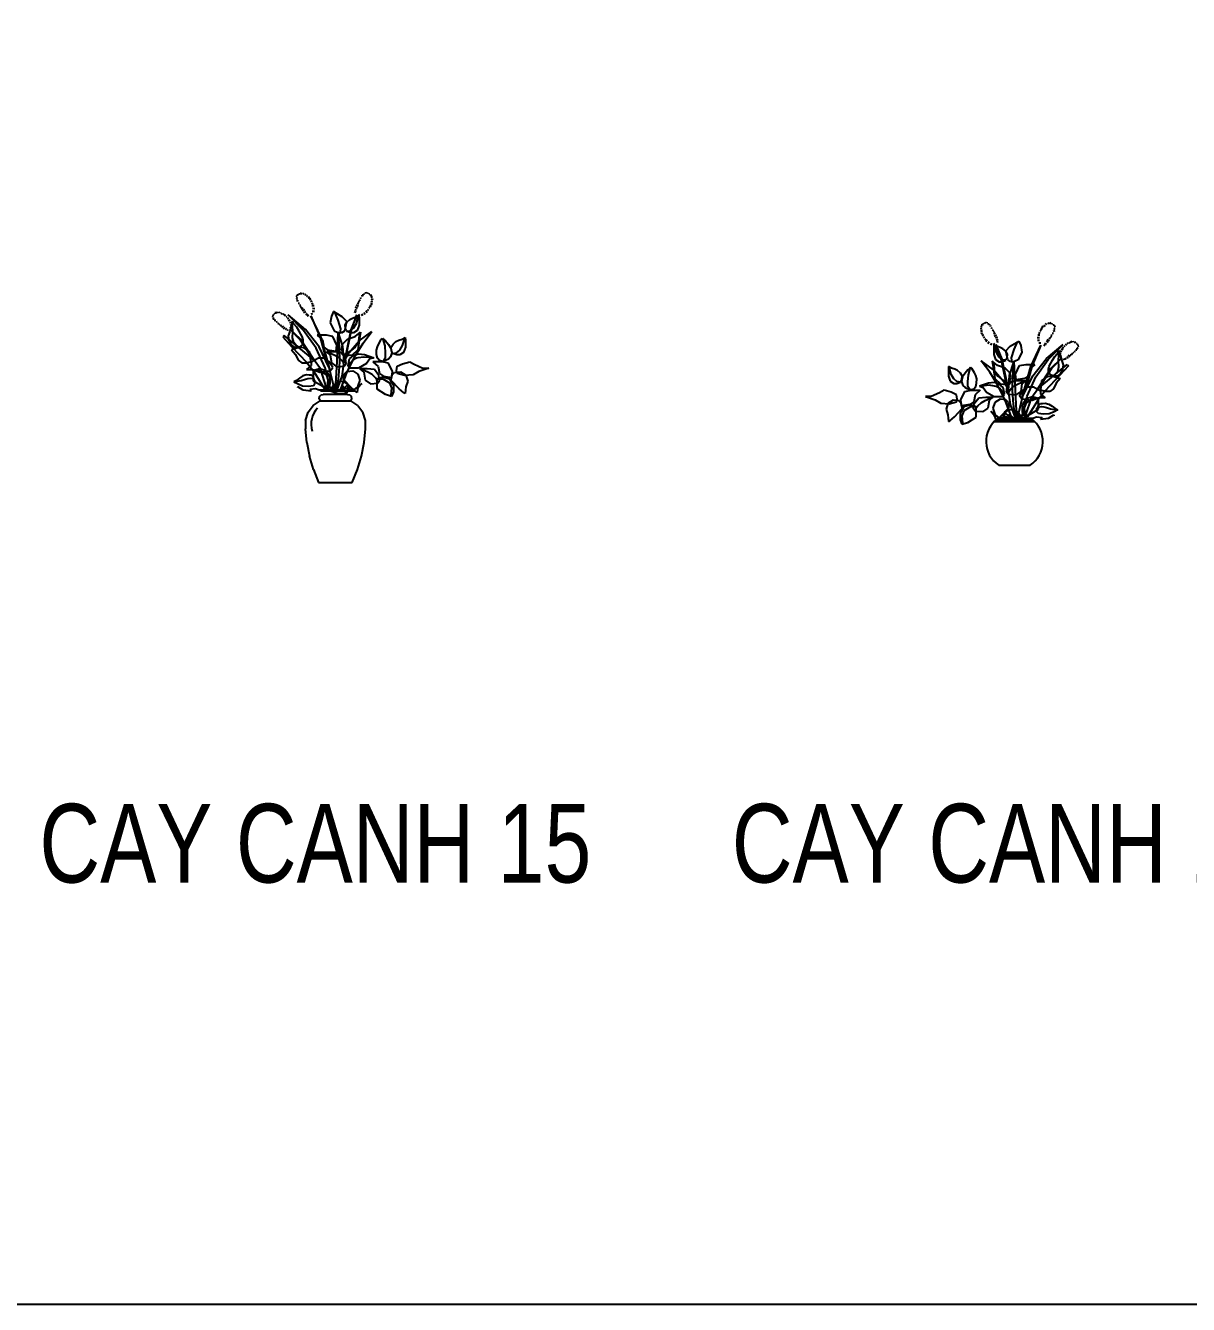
# Model space of a CAD drawing. Header units: millimetres. Extents: x 21129 to 2803301, y -510327 to 166837.
# Drawn here: x 274128 to 280040, y -160163 to -153663 of the extents above; entities that cross this region are included whole.
import ezdxf
from ezdxf.enums import TextEntityAlignment as Align

# ---------------------------------------------------------------- set-up
doc = ezdxf.new("R2010")
doc.units = ezdxf.units.MM
doc.layers.add('....01_TNT_A_DRAWING', color=7, linetype='Continuous')
doc.layers.add('....20_TNT_N_TEXT', color=9, linetype='Continuous')
doc.layers.add('....13_TNT_F_TREE', color=76, linetype='Continuous', transparency=0.5)
doc.styles.add('.TNT_A_TXT_3_NOTE', font='uromans.shx', dxfattribs={"width": 0.8})

# ---------------------------------------------------------------- blocks, each defined once
blk = doc.blocks.new('.TNT_KHUNG LAYOUT_2')
at = {"color": 14}
blk.add_lwpolyline([(15, 312), (435, 312), (435, 15), (15, 15)], close=True, dxfattribs=at)
blk = doc.blocks.new('caycanh16')
for p, q in [((-65.9, 359.4), (-70.3, 358.1)), ((-64.9, 364.6), (-69.3, 364.6)), ((-62.2, 368.5), (-67.2, 369.6)), ((-60.6, 370.6), (-63, 372.4)), ((-58.1, 372), (-59.6, 374.6)), ((-55.3, 372.8), (-56.6, 376.7)), ((-52.3, 373.3), (-52.5, 376.6)), ((-48.6, 370.6), (-48.8, 374)), ((-46.1, 368.5), (-45.7, 371.8)), ((-44.3, 364.8), (-42.9, 368.7)), ((-41.1, 359.6), (-39.4, 362.9)), ((88, 357.8), (84, 360.4)), ((91.1, 362.3), (86.9, 365.1)), ((95.7, 365.6), (91.7, 368.2)), ((99.4, 369.3), (96, 372.5)), ((104.3, 371.3), (102, 374.9)), ((109.1, 370.9), (107.4, 375.8)), ((111.7, 370.7), (112, 373.6)), ((114.2, 369.2), (115.7, 371.9)), ((116.3, 367.2), (119, 370.5)), ((117.5, 357.2), (120.5, 358.6)), ((118, 360.4), (120.7, 362.4)), ((118.3, 364.9), (121.1, 366.9)), ((-64.6, 354.3), (-69, 352.2)), ((-64.2, 348.6), (-68.8, 346.5)), ((-62, 343.6), (-66.3, 341.6)), ((-59.3, 338.9), (-62.7, 336.6)), ((-56.1, 333.6), (-59.5, 330.9)), ((-52.7, 330.9), (-55.7, 326)), ((-47.5, 325.9), (-50.3, 321.2)), ((-38.5, 354.4), (-36.2, 357.2)), ((-36.5, 350.8), (-33.7, 353.2)), ((-35.2, 346.1), (-31.3, 349)), ((-34.2, 340.4), (-28.7, 344.2)), ((-31.5, 336), (-26.1, 339)), ((-29.5, 330.5), (-24.7, 332.7)), ((-28, 325.9), (-23.3, 327.3)), ((6.5, 314.9), (27.9, 328)), ((16.4, 306.7), (24.6, 326.4)), ((27.9, 328), (32.8, 316.5)), ((80.4, 336.2), (74.9, 336.2)), ((80.9, 329.3), (75.4, 329.2)), ((81.9, 343.2), (76.2, 343.3)), ((82.5, 347.6), (78.4, 349.1)), ((85.3, 353), (81.6, 354.7)), ((97.3, 327.8), (102.7, 324.8)), ((99.7, 332.4), (105.8, 329.7)), ((104, 336.2), (108.5, 334.4)), ((107.4, 339.8), (110.8, 338.6)), ((109.4, 343.3), (113, 342.9)), ((112.5, 348.3), (116.2, 348.5)), ((115.3, 353.7), (119.3, 354.6)), ((158.5, 321.7), (155.8, 325)), ((162.8, 323.9), (160.7, 327.5)), ((167.5, 324.2), (166.5, 327.9)), ((171.5, 322.6), (171.4, 327.2)), ((-41.3, 322.7), (-44.1, 318)), ((-33.9, 321.8), (-36.9, 318.2)), ((-35.3, 318.7), (-35.8, 310.9)), ((-35.8, 310.9), (-35.8, 294.3)), ((-35.8, 294.3), (-30.9, 281.1)), ((-27.9, 314.8), (-35.3, 318.7)), ((-32.3, 310.9), (-34.3, 318.2)), ((-28.9, 298.7), (-32.3, 310.9)), ((-30.2, 319.7), (-15.3, 282.4)), ((-16.7, 282.4), (-30.2, 319.7)), ((-22.1, 287), (-28.9, 298.7)), ((-19.6, 311.9), (-27.9, 314.8)), ((-12.3, 308.5), (-19.6, 311.9)), ((-5, 302.1), (-12.3, 308.5)), ((-0.6, 294.8), (-5, 302.1)), ((-4.9, 303.4), (6.5, 314.9)), ((0, 280.5), (-4.9, 303.4)), ((-1.6, 285.5), (-0.6, 294.8)), ((9.8, 285.4), (16.4, 306.7)), ((36.1, 300.1), (26.2, 280.5)), ((32.8, 316.5), (36.1, 300.1)), ((58.8, 263.2), (84.3, 317.7)), ((84.3, 317.7), (61, 263.2)), ((83.9, 322.5), (79.3, 323.1)), ((90.5, 319.5), (94.1, 316.3)), ((93.7, 323.2), (98.1, 320.3)), ((98.1, 283.8), (140.8, 319.7)), ((102.5, 281.4), (140.8, 319.7)), ((119.6, 288.9), (127.9, 298.7)), ((127.9, 298.7), (129.8, 304.6)), ((129.8, 292.4), (129.8, 304.6)), ((129.8, 304.6), (133.2, 292.4)), ((135.9, 294.6), (131.2, 296)), ((137.4, 300.6), (132.7, 302.1)), ((140.6, 306.2), (135.7, 307.9)), ((142.3, 309.8), (139.2, 312.3)), ((146.2, 313.7), (143.5, 316.2)), ((149.8, 317.1), (147.1, 320.4)), ((153.7, 320.1), (150.8, 323.6)), ((157.6, 294.2), (161, 291.4)), ((161.5, 296.3), (164.2, 294.4)), ((164.2, 298.8), (167.2, 297.4)), ((168.2, 302.2), (171.4, 301.4)), ((172.1, 306.1), (175.8, 305.7)), ((173.6, 321.6), (174.7, 324.1)), ((175, 308.5), (177.9, 308.9)), ((175.4, 319.7), (177.4, 321.6)), ((176.2, 311.1), (179.1, 312.1)), ((176.7, 317.4), (179.8, 319.5)), ((177.8, 314.9), (180.7, 315.8)), ((-150.6, 263.6), (-151, 255.7)), ((-143.2, 259.6), (-150.6, 263.6)), ((-147.6, 255.7), (-149.6, 263.1)), ((-93.9, 261.1), (-101.2, 255.3)), ((-100.2, 242.6), (-94.9, 261.6)), ((-91, 258.7), (-93.9, 261.1)), ((-36.3, 255.3), (-67.6, 278.3)), ((-45.8, 249.4), (-67.6, 278.3)), ((-39.4, 277.2), (-36.1, 255.9)), ((-26.2, 265.7), (-39.4, 277.2)), ((-39.4, 277.2), (-35.8, 267.9)), ((-35.8, 267.9), (-33.3, 249.4)), ((-30.9, 281.1), (-21.6, 275.3)), ((-6.6, 259.2), (-26.2, 265.7)), ((-13.8, 280.2), (-22.1, 287)), ((-21.6, 275.3), (-14.3, 275.3)), ((-1.9, 210.7), (-16.7, 282.4)), ((-15.3, 282.4), (0.9, 205.7)), ((-14.3, 275.3), (-4.5, 279.2)), ((-4.5, 279.2), (-13.8, 280.2)), ((-4, 280.6), (-1.6, 285.5)), ((8.2, 275.6), (0, 280.5)), ((4.8, 240.8), (16.5, 277.3)), ((11.5, 273.9), (9.8, 285.4)), ((26.2, 280.5), (11.5, 273.9)), ((12.8, 240.1), (16.5, 277.3)), ((19.3, 203.6), (16.5, 277.3)), ((19.7, 244.4), (29.5, 265.7)), ((29.5, 265.7), (45.9, 269)), ((36.9, 184.5), (58.8, 263.2)), ((61, 263.2), (45.4, 204.6)), ((45.9, 269), (68.9, 269)), ((68.9, 269), (55.7, 257.5)), ((63.8, 240), (98.1, 283.8)), ((71.6, 236.9), (102.5, 281.4)), ((76.5, 206.7), (151.2, 268.3)), ((103.5, 256.7), (104.9, 264)), ((104.9, 264), (113.7, 279.2)), ((110.4, 259.1), (136.5, 284.4)), ((136.5, 284.4), (111.1, 258.1)), ((113.7, 279.2), (119.6, 288.9)), ((126.9, 250.9), (129.8, 262.6)), ((129.3, 277.7), (129.8, 292.4)), ((129.8, 262.6), (129.3, 277.7)), ((154.2, 265.2), (132.4, 241.1)), ((136.7, 287.9), (132.9, 289.7)), ((133.2, 292.4), (137.2, 278.2)), ((137.2, 278.2), (140.6, 267.5)), ((140.6, 267.5), (139.1, 255.7)), ((141.5, 283.6), (143.7, 279.8)), ((145.2, 285.9), (148.2, 282.2)), ((149.6, 288.8), (153.4, 284.7)), ((151.2, 268.3), (154.2, 265.2)), ((152.9, 292.1), (157.4, 288.1)), ((-151, 255.7), (-151, 239.1)), ((-151, 239.1), (-146.2, 226)), ((-144.2, 243.5), (-147.6, 255.7)), ((-137.4, 231.8), (-144.2, 243.5)), ((-134.9, 256.7), (-143.2, 259.6)), ((-129.1, 225), (-137.4, 231.8)), ((-127.6, 253.3), (-134.9, 256.7)), ((-120.3, 247), (-127.6, 253.3)), ((-115.9, 239.6), (-120.3, 247)), ((-119.3, 225.5), (-116.9, 230.4)), ((-114.9, 237.2), (-117.3, 225)), ((-116.9, 230.4), (-115.9, 239.6)), ((-108.5, 246.5), (-114.9, 237.2)), ((-101.2, 255.3), (-108.5, 246.5)), ((-101.7, 224.5), (-100.2, 242.6)), ((-84.6, 247.4), (-91, 258.7)), ((-81.2, 240.6), (-84.6, 247.4)), ((-78.7, 231.8), (-81.2, 240.6)), ((-79.2, 221.1), (-78.7, 231.8)), ((-26.6, 218.8), (-45.8, 249.4)), ((-11.1, 225.8), (-36.3, 255.3)), ((-36.1, 255.9), (-32.8, 233)), ((-33.3, 249.4), (-25.5, 239.1)), ((-32.8, 233), (-18.1, 219.8)), ((-25.5, 239.1), (-12.8, 228.4)), ((-12.8, 228.4), (-0.1, 221.1)), ((4.9, 247.7), (-6.6, 259.2)), ((1.6, 202.6), (4.8, 240.8)), ((3.3, 223.1), (8.2, 234.6)), ((8.2, 234.6), (4.9, 247.7)), ((9.8, 226.4), (27.9, 228)), ((12.2, 202.6), (12.8, 240.1)), ((21.3, 229.7), (19.7, 244.4)), ((42.6, 233), (21.3, 229.7)), ((27.9, 228), (45.9, 228)), ((45.9, 228), (36.1, 219.8)), ((38, 224.5), (45.9, 228)), ((38.5, 188.1), (63.8, 240)), ((52.5, 239.5), (42.6, 233)), ((49.1, 188.1), (71.6, 236.9)), ((55.7, 257.5), (52.5, 239.5)), ((77.2, 208.7), (110.4, 259.1)), ((111.1, 258.1), (80.7, 210.7)), ((85.3, 210), (86.9, 228)), ((86.9, 228), (101.6, 237.9)), ((132.4, 241.1), (94.9, 201.6)), ((101.6, 237.9), (111.5, 239.5)), ((103.5, 247.9), (103.5, 256.7)), ((108.3, 242.6), (103.5, 247.9)), ((114.2, 239.6), (108.3, 242.6)), ((111.5, 239.5), (132.8, 233)), ((114.2, 239.1), (120.5, 243)), ((126.9, 240.1), (114.2, 239.1)), ((120.5, 243), (126.9, 250.9)), ((132.8, 233), (123, 221.5)), ((133.2, 245), (126.9, 240.1)), ((139.1, 255.7), (133.2, 245)), ((-173.3, 196.8), (-194.6, 186.9)), ((-161.8, 203.3), (-173.3, 196.8)), ((-143.8, 198.4), (-161.8, 203.3)), ((-146.2, 226), (-136.9, 220.1)), ((-130.7, 191.8), (-143.8, 198.4)), ((-136.9, 220.1), (-129.6, 220.1)), ((-129.6, 220.1), (-119.8, 224)), ((-119.8, 224), (-129.1, 225)), ((-119.1, 178.5), (-109.2, 199.8)), ((-117.3, 225), (-113.9, 215.2)), ((-113.9, 215.2), (-108.5, 209.8)), ((-109.2, 199.8), (-92.8, 203.1)), ((-108.5, 209.8), (-95.4, 204)), ((-101.2, 212.8), (-101.7, 224.5)), ((-95.4, 204), (-101.2, 212.8)), ((-94.4, 204), (-86.6, 206.4)), ((-92.8, 203.1), (-69.9, 203.1)), ((-86.6, 206.4), (-81.2, 212.3)), ((-69.9, 203.1), (-83, 191.6)), ((-81.2, 212.3), (-79.2, 221.1)), ((-49.2, 221.5), (-72.2, 213.3)), ((-60.2, 214.7), (-72.2, 213.3)), ((-72.2, 213.3), (-62.3, 210)), ((-62.3, 210), (-54.1, 198.5)), ((-47.5, 215.7), (-60.2, 214.7)), ((-54.1, 198.5), (-34.4, 187.1)), ((-34.4, 223.1), (-49.2, 221.5)), ((-33.3, 213.8), (-47.5, 215.7)), ((-23, 219.8), (-34.4, 223.1)), ((-29.4, 212.8), (-33.3, 213.8)), ((-20.1, 207.9), (-29.4, 212.8)), ((-6.3, 177.9), (-26.6, 218.8)), ((-11.5, 210), (-23, 219.8)), ((-14.8, 201.1), (-20.1, 207.9)), ((-18.1, 219.8), (-3.3, 218.2)), ((-12.3, 193.7), (-14.8, 201.1)), ((-8.2, 193.6), (-11.5, 210)), ((-4.3, 214.9), (-11.1, 225.8)), ((1.6, 203.5), (-4.3, 214.9)), ((-3.3, 218.2), (3.3, 223.1)), ((-3.3, 198.5), (-1.7, 211.6)), ((1.6, 192), (-3.3, 198.5)), ((-1.7, 211.6), (9.8, 226.4)), ((6.7, 166.8), (1.6, 202.6)), ((1.6, 192), (3.3, 200.6)), ((3.3, 200.6), (7.2, 205.9)), ((7.2, 205.9), (15.5, 213.8)), ((14.4, 167.7), (12.2, 202.6)), ((15.5, 213.8), (26.3, 219.6)), ((22.8, 133), (19.3, 203.6)), ((32.8, 200.2), (19.7, 190.3)), ((26.3, 219.6), (38, 224.5)), ((29.5, 188.7), (39.3, 203.5)), ((36.1, 219.8), (32.8, 200.2)), ((39.3, 203.5), (50.8, 211.6)), ((50.8, 211.6), (65.6, 211.6)), ((60.9, 185.3), (76.5, 206.7)), ((65.6, 211.6), (83.6, 201.8)), ((94.9, 201.6), (77.2, 178.9)), ((83.6, 203.5), (85.3, 210)), ((95.1, 200.2), (83.6, 203.5)), ((83.6, 201.8), (83.6, 193.6)), ((106.6, 200.2), (95.1, 200.2)), ((116.4, 206.7), (106.6, 200.2)), ((123, 221.5), (116.4, 206.7)), ((-209.4, 186.9), (-184.8, 178.7)), ((-194.6, 186.9), (-209.4, 186.9)), ((-184.8, 178.7), (-170, 170.5)), ((-170, 170.5), (-148.7, 168.9)), ((-152, 169.9), (-156.9, 155.1)), ((-138.9, 178.1), (-152, 169.9)), ((-148.7, 168.9), (-130.7, 173.8)), ((-124.1, 176.4), (-138.9, 178.1)), ((-129, 180.4), (-130.7, 191.8)), ((-130.7, 173.8), (-129, 180.4)), ((-117.6, 169.9), (-124.1, 176.4)), ((-117.4, 163.8), (-119.1, 178.5)), ((-115.9, 156.8), (-117.6, 169.9)), ((-96.1, 167), (-117.4, 163.8)), ((-95.1, 165.8), (-111.5, 160.8)), ((-86.3, 173.6), (-96.1, 167)), ((-83.6, 162.5), (-95.1, 165.8)), ((-86.8, 156.1), (-85.2, 169.2)), ((-83, 191.6), (-86.3, 173.6)), ((-85.2, 169.2), (-73.7, 183.9)), ((-80.2, 158.1), (-76.3, 163.5)), ((-76.3, 163.5), (-68, 171.3)), ((-73.7, 183.9), (-55.7, 185.6)), ((-68, 171.3), (-57.3, 177.1)), ((-57.3, 177.1), (-45.5, 182)), ((-55.7, 185.6), (-37.6, 185.6)), ((-47.5, 177.4), (-50.7, 157.7)), ((-37.6, 185.6), (-47.5, 177.4)), ((-45.5, 182), (-37.6, 185.6)), ((-32.8, 172.3), (-37.7, 157.6)), ((-34.4, 187.1), (-11.5, 187.1)), ((-19.7, 180.5), (-32.8, 172.3)), ((-4.9, 178.9), (-19.7, 180.5)), ((-11.5, 187.1), (-12.3, 193.7)), ((-11.5, 187.1), (-8.2, 193.6)), ((9.4, 135), (-6.3, 177.9)), ((1.6, 172.3), (-4.9, 178.9)), ((19.7, 190.3), (1.6, 192)), ((3.3, 159.2), (1.6, 172.3)), ((19.3, 133), (6.7, 166.8)), ((19.3, 133), (14.4, 167.7)), ((24.9, 132), (38.5, 188.1)), ((36.1, 180.5), (29.5, 188.7)), ((35.5, 136), (49.1, 188.1)), ((62.3, 177.2), (36.1, 180.5)), ((46.8, 181.3), (36.9, 165)), ((36.9, 165), (36.9, 148.6)), ((46.8, 171.5), (41.8, 158.4)), ((45.4, 138), (60.9, 185.3)), ((63.1, 186.3), (46.8, 181.3)), ((63.1, 181.3), (46.8, 171.5)), ((77.2, 178.9), (50.4, 136)), ((80.3, 183.8), (62.3, 177.2)), ((74.6, 183), (63.1, 186.3)), ((77.9, 181.3), (63.1, 181.3)), ((76.1, 161), (79, 165.4)), ((77.9, 166.6), (77.9, 181.3)), ((77.9, 155.1), (77.9, 166.6)), ((79, 165.4), (82.9, 169.3)), ((95.1, 183.8), (80.3, 183.8)), ((82.9, 169.3), (88.3, 169.8)), ((83.6, 193.6), (95.1, 183.8)), ((88.3, 169.8), (95.1, 170.3)), ((95.1, 170.3), (104.4, 167.9)), ((104.4, 167.9), (112.7, 162.5)), ((-156.9, 155.1), (-152, 140.4)), ((-152, 140.4), (-150.4, 124)), ((-147.1, 125.6), (-135.6, 135.5)), ((-135.6, 135.5), (-115.9, 156.8)), ((-111.5, 160.8), (-121.4, 144.5)), ((-121.4, 144.5), (-121.4, 128.1)), ((-111.5, 151), (-116.4, 137.9)), ((-116.4, 137.9), (-114.8, 119.9)), ((-95.1, 160.8), (-111.5, 151)), ((-101.7, 121.5), (-80.4, 134.6)), ((-80.4, 160.8), (-95.1, 160.8)), ((-81.9, 149.5), (-86.8, 156.1)), ((-81.9, 149.5), (-80.2, 158.1)), ((-63.9, 147.9), (-81.9, 149.5)), ((-80.4, 146.1), (-80.4, 160.8)), ((-80.4, 134.6), (-80.4, 146.1)), ((-50.7, 157.7), (-63.9, 147.9)), ((-42.9, 149.1), (-23.8, 134)), ((-34.4, 140), (-42.9, 149.1)), ((-37.7, 157.6), (-32.8, 142.8)), ((-31.6, 134), (-34.4, 140)), ((-32.8, 142.8), (-31.2, 126.4)), ((-27.9, 128.1), (-16.4, 137.9)), ((60.7, 130.3), (-26.8, 130.3)), ((-23.8, 134), (-10.4, 134)), ((-16.4, 137.9), (3.3, 159.2)), ((-13.2, 140), (3.7, 133)), ((-5.4, 133), (-13.2, 140)), ((-10.4, 134), (-5.4, 133)), ((-8.9, 137.1), (-8.4, 143)), ((-7.9, 130.8), (-8.9, 137.1)), ((-8.4, 143), (-6.5, 148.8)), ((-5.5, 126.4), (-7.9, 130.8)), ((-6.5, 148.8), (-5.5, 143.9)), ((-5.5, 143.9), (-1.1, 139.5)), ((-4.5, 148.8), (-0.6, 151.7)), ((-1.1, 139.5), (5.3, 135.1)), ((-0.6, 151.7), (5.8, 154.2)), ((2.3, 142.1), (14.3, 132)), ((8, 135), (2.3, 142.1)), ((3.7, 133), (8, 135)), ((5.3, 135.1), (15, 132.7)), ((5.8, 154.2), (13.1, 153.2)), ((13.1, 153.2), (20.9, 150.8)), ((14.3, 132), (22.8, 132)), ((15, 132.7), (26.3, 131.2)), ((20.9, 150.8), (28.2, 144.9)), ((22.8, 132), (33.4, 138)), ((26.3, 131.2), (37.5, 131.2)), ((28.2, 144.9), (31.2, 140)), ((33.4, 138), (29.2, 130)), ((29.2, 130), (41.2, 134)), ((31.2, 140), (35.1, 134.2)), ((38.5, 131.7), (31.2, 129.3)), ((35.1, 134.2), (38.5, 131.7)), ((36.9, 148.6), (41.8, 137.1)), ((41.2, 134), (51.8, 139)), ((41.8, 158.4), (43.5, 140.4)), ((41.8, 137.1), (56.6, 142)), ((51.8, 139), (43.3, 132)), ((43.3, 132), (63.8, 132)), ((56.6, 142), (77.9, 155.1)), ((63.8, 132), (73, 136)), ((73, 136), (87.1, 134)), ((74.1, 157.6), (78.1, 160.5)), ((74.1, 148.3), (74.1, 157.6)), ((78.1, 143.9), (74.1, 148.3)), ((78.1, 160.5), (85.9, 161.5)), ((90.3, 142), (78.1, 143.9)), ((87.1, 134), (83.6, 130)), ((83.6, 130), (103.3, 132)), ((85.9, 161.5), (91.7, 161)), ((104.9, 143.4), (90.3, 142)), ((91.7, 161), (98.1, 159.1)), ((98.1, 159.1), (108.8, 155.7)), ((103.3, 132), (116.8, 141.1)), ((116.2, 147.8), (104.9, 143.4)), ((108.8, 155.7), (118.6, 154.2)), ((112.7, 162.5), (120.1, 156.6)), ((126.9, 153.2), (116.2, 147.8)), ((116.8, 141.1), (117.5, 138)), ((118.6, 154.2), (126.9, 153.2)), ((120.1, 156.6), (126.9, 153.2)), ((-150.4, 124), (-147.1, 125.6)), ((-121.4, 128.1), (-116.4, 116.6)), ((-116.4, 116.6), (-101.7, 121.5)), ((69.1, 122.8), (-35.2, 122.8)), ((-31.2, 126.4), (-27.9, 128.1)), ((64.4, 127.3), (-30.5, 127.3)), ((3.8, 124.4), (-5.5, 126.4)), ((18.9, 124.9), (3.8, 124.4)), ((31.2, 129.3), (18.9, 124.9)), ((-22.9, 12.8), (56.9, 12.8))]:
    blk.add_line(p, q)
for start, end in [(127.3214, 236.4202), (303.5798, 52.6786)]:
    blk.add_arc((17, 72.9), 72.2, start, end)
blk = doc.blocks.new('caycanh15')
for p, q in [((-46, 440.7), (-48.9, 442.7)), ((-45.7, 436.1), (-48.5, 438.1)), ((-45.2, 432.8), (-48.3, 434.2)), ((-42.9, 429.3), (-47.1, 430.1)), ((-44, 443), (-46.7, 446.3)), ((-40.1, 423.7), (-43.9, 423.9)), ((-41.8, 445.1), (-43.4, 447.8)), ((-39.3, 446.5), (-39.6, 449.5)), ((-36.6, 446.8), (-34.9, 451.8)), ((-31.8, 447.1), (-29.4, 450.9)), ((-26.8, 445.2), (-23.2, 448.4)), ((-22.9, 441.4), (-18.8, 444.1)), ((-18.2, 438), (-13.9, 440.8)), ((-15.1, 433.4), (-11, 436.1)), ((-12.3, 428.6), (-8.5, 430.3)), ((-9.5, 423), (-5.3, 424.5)), ((110.6, 421.4), (106.7, 424.4)), ((111.9, 426.3), (109.1, 428.7)), ((113.9, 429.9), (111.6, 432.8)), ((116.6, 435.2), (114.9, 438.6)), ((119.9, 440.6), (118.5, 444.6)), ((121.7, 444.3), (121.3, 447.7)), ((124.3, 446.5), (124.5, 449.9)), ((128, 449.2), (128.3, 452.6)), ((131.1, 448.7), (132.5, 452.7)), ((134, 447.9), (135.5, 450.6)), ((136.5, 446.4), (138.9, 448.3)), ((138.1, 444.3), (143.2, 445.5)), ((140.2, 424), (144.9, 421.9)), ((140.6, 429.8), (145.1, 427.7)), ((141, 440.4), (145.4, 440.3)), ((141.9, 435.1), (146.5, 433.7)), ((-106.7, 389.6), (-109.7, 390.6)), ((-105.6, 392.2), (-108.8, 394.3)), ((-104.3, 394.6), (-106.4, 396.5)), ((-102.5, 396.5), (-103.6, 399)), ((-100.3, 397.5), (-100.2, 402.2)), ((-96.3, 399.1), (-95.2, 402.9)), ((-91.4, 398.8), (-89.3, 402.5)), ((-87.1, 396.5), (-84.3, 400)), ((-82.1, 394.9), (-79.2, 398.5)), ((-78.2, 391.9), (-75.4, 395.3)), ((-74.5, 388.5), (-71.7, 391)), ((-29.9, 355.4), (-69, 394.5)), ((-25.4, 357.9), (-69, 394.5)), ((-36.9, 418.6), (-40.6, 418.2)), ((-34.9, 415), (-38.4, 413.8)), ((-31.4, 411.4), (-36, 409.6)), ((-27, 407.5), (-33.3, 404.7)), ((-24.6, 402.8), (-30.2, 399.7)), ((-20.9, 398.1), (-25.4, 395.2)), ((-17.6, 394.4), (-21.4, 391.1)), ((14.7, 336.9), (-11.3, 392.5)), ((-11.3, 392.5), (12.5, 336.9)), ((-10.9, 397.4), (-6.3, 398)), ((-8.9, 418.5), (-3.1, 418.6)), ((-7.8, 404.3), (-2.2, 404.3)), ((-7.4, 411.4), (-1.8, 411.3)), ((41.2, 391.3), (37.9, 374.6)), ((46.3, 403), (41.2, 391.3)), ((68, 389.6), (46.3, 403)), ((58, 381.3), (49.6, 401.3)), ((105.5, 394.5), (90.3, 356.4)), ((91.8, 356.4), (105.5, 394.5)), ((103.3, 400.8), (98.5, 402.3)), ((104.8, 405.5), (99.9, 407.8)), ((106.8, 411.2), (101.3, 414.3)), ((103.2, 389.5), (110.7, 393.5)), ((109.6, 415.6), (104, 419.6)), ((107.7, 385.6), (109.7, 393)), ((109.3, 396.6), (112.3, 393)), ((110.7, 393.5), (111.2, 385.6)), ((116.8, 397.6), (119.7, 392.8)), ((123.1, 400.9), (126, 396.1)), ((128.4, 405.9), (131.5, 401)), ((132, 408.7), (135.4, 406)), ((135.2, 414.1), (138.7, 411.8)), ((137.9, 418.9), (142.4, 416.9)), ((-105.2, 385.8), (-108.1, 386.7)), ((-103.8, 383.1), (-106.9, 383.5)), ((-100.9, 380.7), (-104.7, 380.3)), ((-96.9, 376.7), (-100.3, 375.9)), ((-92.9, 373.2), (-95.9, 371.8)), ((-90.1, 370.7), (-92.8, 368.7)), ((-86.2, 368.5), (-89.6, 365.7)), ((-81.3, 366.4), (-85.9, 362.3)), ((-78, 363), (-81.9, 358.8)), ((-73.5, 360), (-76.5, 356.3)), ((-69.7, 357.7), (-72, 353.8)), ((-70.5, 384.5), (-67.4, 386.9)), ((-68.8, 380.8), (-63.8, 382.4)), ((-65.5, 375.1), (-60.7, 376.6)), ((-61.3, 366.6), (-65.3, 352.2)), ((-64.7, 362.1), (-60.9, 363.9)), ((-38, 332.7), (-64.6, 358.5)), ((-64.6, 358.5), (-38.7, 331.7)), ((-64, 368.9), (-59.2, 370.4)), ((-57.8, 379.1), (-61.3, 366.6)), ((-57.8, 366.6), (-57.8, 379.1)), ((-55.8, 373.1), (-57.8, 379.1)), ((-57.3, 351.7), (-57.8, 366.6)), ((-47.3, 363.1), (-55.8, 373.1)), ((-41.3, 353.2), (-47.3, 363.1)), ((9.6, 313.2), (-25.4, 357.9)), ((37.9, 374.6), (47.9, 354.5)), ((64.7, 359.5), (58, 381.3)), ((63, 347.8), (64.7, 359.5)), ((79.7, 377.9), (68, 389.6)), ((74.7, 354.5), (79.7, 377.9)), ((75.3, 369.1), (79.8, 376.6)), ((76.3, 359.7), (75.3, 369.1)), ((78.8, 354.7), (76.3, 359.7)), ((79.8, 376.6), (87.3, 383.1)), ((87.3, 383.1), (94.7, 386.6)), ((88.8, 354.2), (97.2, 361.1)), ((94.7, 386.6), (103.2, 389.5)), ((97.2, 361.1), (104.2, 373.1)), ((104.2, 373.1), (107.7, 385.6)), ((111.2, 368.6), (106.2, 355.2)), ((111.2, 385.6), (111.2, 368.6)), ((-79.6, 342.1), (-82.6, 338.9)), ((-82.6, 338.9), (-60.4, 314.4)), ((-3.4, 279.2), (-79.6, 342.1)), ((-65.3, 352.2), (-68.8, 341.2)), ((-68.8, 341.2), (-67.3, 329.3)), ((-67.3, 329.3), (-61.3, 318.3)), ((-57.8, 336.2), (-57.3, 351.7)), ((-54.8, 324.3), (-57.8, 336.2)), ((-32.4, 337.7), (-41.3, 353.2)), ((-38.7, 331.7), (-7.7, 283.3)), ((-4.1, 281.2), (-38, 332.7)), ((-30.9, 330.3), (-32.4, 337.7)), ((-30.9, 321.3), (-30.9, 330.3)), ((1.7, 310.1), (-29.9, 355.4)), ((4.4, 342.8), (17.8, 331.1)), ((27.9, 342.8), (4.4, 342.8)), ((12.5, 336.9), (28.3, 277.1)), ((37, 256.5), (14.7, 336.9)), ((17.8, 331.1), (21.2, 312.7)), ((44.6, 339.5), (27.9, 342.8)), ((54.6, 317.7), (44.6, 339.5)), ((47.9, 354.5), (63, 347.8)), ((55, 276.1), (57.9, 351.3)), ((61.6, 313.3), (57.9, 351.3)), ((69.8, 314), (57.9, 351.3)), ((66.3, 349.5), (74.7, 354.5)), ((69.7, 321.1), (81.4, 332.8)), ((90.3, 356.4), (73.8, 278.2)), ((76.6, 283.3), (91.8, 356.4)), ((79.3, 353.2), (88.8, 354.2)), ((89.3, 349.2), (79.3, 353.2)), ((81.4, 332.8), (101.5, 339.5)), ((86, 298.8), (111.7, 328.8)), ((96.7, 349.2), (89.3, 349.2)), ((106.2, 355.2), (96.7, 349.2)), ((101.5, 339.5), (114.9, 351.2)), ((111.5, 329.4), (108.2, 306)), ((111.2, 341.7), (108.7, 322.8)), ((114.9, 351.2), (111.2, 341.7)), ((114.9, 351.2), (111.5, 329.4)), ((111.7, 328.8), (143.7, 352.3)), ((121.4, 322.8), (143.7, 352.3)), ((161, 320.8), (167.5, 332.3)), ((167.5, 332.3), (170.5, 334.7)), ((170.5, 334.7), (178, 328.8)), ((177, 315.8), (171.5, 335.2)), ((178, 328.8), (185.5, 319.8)), ((197.4, 320.3), (204.9, 326.8)), ((204.9, 326.8), (212.4, 330.3)), ((212.4, 330.3), (220.8, 333.2)), ((220.8, 333.2), (228.3, 337.2)), ((221.8, 316.8), (225.3, 329.3)), ((225.3, 329.3), (227.3, 336.7)), ((228.3, 337.2), (228.8, 329.3)), ((228.8, 329.3), (228.8, 312.3)), ((-61.3, 318.3), (-54.8, 313.3)), ((-39.1, 312.7), (-60.8, 306)), ((-60.8, 306), (-50.8, 294.3)), ((-60.4, 314.4), (-22.1, 274)), ((-48.3, 316.3), (-54.8, 324.3)), ((-54.8, 313.3), (-41.8, 312.3)), ((-50.8, 294.3), (-44.1, 279.3)), ((-41.8, 312.3), (-48.3, 316.3)), ((-41.8, 312.8), (-35.9, 315.8)), ((-29, 311), (-39.1, 312.7)), ((-35.9, 315.8), (-30.9, 321.3)), ((-14, 301), (-29, 311)), ((-12.3, 282.6), (-14, 301)), ((24.6, 260.2), (1.7, 310.1)), ((35.4, 260.2), (9.6, 313.2)), ((21.2, 312.7), (31.2, 306)), ((35.9, 297.4), (27.9, 301)), ((27.9, 301), (37.9, 292.6)), ((46.3, 301), (27.9, 301)), ((31.2, 306), (53, 302.7)), ((47.9, 292.4), (35.9, 297.4)), ((37.9, 292.6), (41.2, 272.6)), ((64.7, 299.3), (46.3, 301)), ((53, 302.7), (54.6, 317.7)), ((62.2, 275.1), (61.6, 313.3)), ((76.4, 284.3), (64.7, 299.3)), ((66.3, 307.7), (69.7, 321.1)), ((71.4, 296), (66.3, 307.7)), ((73, 275.1), (69.8, 314)), ((78.1, 291), (71.4, 296)), ((87.8, 301.4), (74.8, 293.9)), ((93.1, 292.6), (78.1, 291)), ((79.1, 287.6), (86, 298.8)), ((86.4, 282.6), (98.1, 292.6)), ((100.7, 312.3), (87.8, 301.4)), ((108.2, 306), (93.1, 292.6)), ((98.1, 292.6), (109.8, 296)), ((108.7, 322.8), (100.7, 312.3)), ((101.9, 291.5), (121.4, 322.8)), ((109.8, 296), (124.9, 294.3)), ((124.9, 294.3), (148.3, 285.9)), ((155, 304.9), (157.5, 313.8)), ((155.5, 293.9), (155, 304.9)), ((157.5, 284.9), (155.5, 293.9)), ((157.5, 313.8), (161, 320.8)), ((178.5, 297.4), (177, 315.8)), ((178, 285.4), (178.5, 297.4)), ((185.5, 319.8), (191.9, 310.3)), ((194.4, 297.9), (190.9, 287.9)), ((191.9, 310.3), (194.4, 297.9)), ((192.9, 312.8), (197.4, 320.3)), ((193.9, 303.4), (192.9, 312.8)), ((196.4, 298.4), (193.9, 303.4)), ((196.9, 296.9), (206.4, 297.9)), ((206.9, 292.9), (196.9, 296.9)), ((206.4, 297.9), (214.9, 304.9)), ((214.4, 292.9), (206.9, 292.9)), ((223.8, 298.9), (214.4, 292.9)), ((214.9, 304.9), (221.8, 316.8)), ((228.8, 312.3), (223.8, 298.9)), ((-44.1, 279.3), (-34.1, 272.6)), ((-34.1, 272.6), (-22.3, 272.6)), ((-22.3, 272.6), (-10.6, 275.9)), ((-10.6, 265.9), (-22.3, 255.8)), ((-22.1, 274), (-4.1, 250.9)), ((-10.6, 275.9), (-12.3, 282.6)), ((7.8, 284.3), (-10.6, 274.2)), ((-10.6, 274.2), (-10.6, 265.9)), ((12.6, 257.4), (-3.4, 279.2)), ((22.8, 284.3), (7.8, 284.3)), ((34.5, 275.9), (22.8, 284.3)), ((38.4, 207.1), (24.6, 260.2)), ((44.6, 260.9), (34.5, 275.9)), ((49.2, 203), (35.4, 260.2)), ((37.9, 252.5), (44.6, 260.9)), ((41.2, 272.6), (54.6, 262.5)), ((58.8, 286.4), (47.9, 292.4)), ((51.4, 204), (55, 276.1)), ((54.6, 262.5), (73, 264.2)), ((67.3, 278.4), (58.8, 286.4)), ((60, 239.4), (62.2, 275.1)), ((71.3, 273), (67.3, 278.4)), ((67.9, 238.6), (73, 275.1)), ((73, 264.2), (71.3, 273)), ((73, 264.2), (78.1, 270.9)), ((73.1, 276), (79.1, 287.6)), ((78.1, 270.9), (76.4, 284.3)), ((81.1, 249.8), (101.9, 291.5)), ((83.1, 265.9), (86.4, 282.6)), ((86.4, 259.2), (83.1, 265.9)), ((86.4, 259.2), (87.3, 266)), ((87.3, 266), (89.8, 273.5)), ((89.8, 273.5), (95.2, 280.4)), ((95.2, 280.4), (104.7, 285.4)), ((104.7, 285.4), (108.7, 286.4)), ((108.7, 286.4), (123.1, 288.4)), ((129.9, 270.9), (109.8, 259.2)), ((123.1, 288.4), (136.1, 287.4)), ((138.3, 282.6), (129.9, 270.9)), ((136.1, 287.4), (148.3, 285.9)), ((148.3, 285.9), (138.3, 282.6)), ((146, 275.5), (159.4, 263.8)), ((169.4, 275.5), (146, 275.5)), ((163, 278.9), (157.5, 284.9)), ((159.4, 263.8), (162.7, 245.4)), ((171, 276.5), (163, 278.9)), ((186.1, 272.2), (169.4, 275.5)), ((172, 276.5), (178, 285.4)), ((185.5, 282.4), (172, 276.5)), ((190.9, 287.9), (185.5, 282.4)), ((196.2, 250.5), (186.1, 272.2)), ((206.4, 252.4), (208, 264.1)), ((208, 264.1), (221.4, 270.7)), ((221.4, 270.7), (239.8, 275.8)), ((239.8, 275.8), (251.5, 269.1)), ((251.5, 269.1), (273.3, 259)), ((-47.8, 228.1), (-54.8, 224.6)), ((-40.3, 234.1), (-47.8, 228.1)), ((-31.9, 239.6), (-40.3, 234.1)), ((-25.4, 230.6), (-36.4, 227.1)), ((-22.4, 242.1), (-31.9, 239.6)), ((-18.9, 232.6), (-25.4, 230.6)), ((-15.4, 241.6), (-22.4, 242.1)), ((-22.3, 255.8), (-7.3, 255.8)), ((-12.9, 233.1), (-18.9, 232.6)), ((-9.9, 241.1), (-15.4, 241.6)), ((-5, 232.1), (-12.9, 233.1)), ((-5.9, 237.1), (-9.9, 241.1)), ((-7.3, 255.8), (11.1, 249.2)), ((-3, 232.6), (-5.9, 237.1)), ((-1, 229.1), (-5, 232.1)), ((-4.8, 253.4), (10.3, 253.4)), ((-4.8, 238.3), (-4.8, 253.4)), ((-4.8, 226.6), (-4.8, 238.3)), ((-4.1, 250.9), (23.3, 207.1)), ((-1.5, 255), (10.3, 258.4)), ((-1, 219.7), (-1, 229.1)), ((10.3, 258.4), (27, 253.4)), ((10.3, 253.4), (27, 243.3)), ((11.1, 249.2), (37.9, 252.5)), ((28.3, 209.1), (12.6, 257.4)), ((27, 253.4), (37, 236.6)), ((27, 243.3), (32, 229.9)), ((32, 229.9), (30.3, 211.5)), ((37, 236.6), (37, 219.9)), ((55, 204), (60, 239.4)), ((55, 204), (67.9, 238.6)), ((65.1, 206.1), (81.1, 249.8)), ((71.4, 230.8), (73, 244.1)), ((91.4, 209), (71.4, 230.8)), ((73, 244.1), (79.7, 250.8)), ((79.7, 250.8), (94.8, 252.5)), ((109.8, 259.2), (86.4, 259.2)), ((94.8, 252.5), (108.2, 244.1)), ((108.2, 244.1), (113.2, 229.1)), ((113.2, 229.1), (108.2, 214)), ((121.2, 254), (113.1, 257.6)), ((113.1, 257.6), (123.1, 249.3)), ((131.5, 257.6), (113.1, 257.6)), ((133.1, 249.1), (121.2, 254)), ((123.1, 249.3), (126.5, 229.2)), ((126.5, 229.2), (139.9, 219.2)), ((149.9, 256), (131.5, 257.6)), ((144.1, 243.1), (133.1, 249.1)), ((152.6, 235.1), (144.1, 243.1)), ((161.6, 240.9), (149.9, 256)), ((156.5, 229.6), (152.6, 235.1)), ((158.3, 220.9), (156.5, 229.6)), ((156.7, 232.4), (171.7, 232.4)), ((156.7, 217.4), (156.7, 232.4)), ((158.3, 220.9), (163.3, 227.5)), ((160, 234.1), (171.7, 237.4)), ((163.3, 227.5), (161.6, 240.9)), ((162.7, 245.4), (172.8, 238.8)), ((171.7, 237.4), (188.5, 232.4)), ((171.7, 232.4), (188.5, 222.4)), ((172.8, 238.8), (194.5, 235.4)), ((188.5, 232.4), (198.5, 215.7)), ((193, 228.3), (194.7, 241.6)), ((213.1, 206.5), (193, 228.3)), ((194.5, 235.4), (196.2, 250.5)), ((194.7, 241.6), (201.3, 248.3)), ((201.3, 248.3), (216.4, 250)), ((208, 245.7), (206.4, 252.4)), ((226.4, 240.6), (208, 245.7)), ((216.4, 250), (229.8, 241.6)), ((248.2, 242.3), (226.4, 240.6)), ((229.8, 241.6), (234.8, 226.6)), ((263.2, 250.7), (248.2, 242.3)), ((288.3, 259), (263.2, 250.7)), ((273.3, 259), (288.3, 259)), ((-46.3, 225.6), (-54.8, 224.6)), ((-54.8, 224.6), (-43.8, 219.2)), ((-36.4, 227.1), (-46.3, 225.6)), ((-44.4, 212.2), (-45.2, 209.1)), ((-30.8, 203), (-44.4, 212.2)), ((-43.8, 219.2), (-32.4, 214.7)), ((-32.4, 214.7), (-17.4, 213.2)), ((-10.6, 200.9), (-30.8, 203)), ((-17.4, 213.2), (-5, 215.2)), ((0.2, 207.1), (-14.2, 205)), ((-14.2, 205), (-10.6, 200.9)), ((-5, 215.2), (-1, 219.7)), ((16.9, 213.2), (-4.8, 226.6)), ((9.6, 203), (0.2, 207.1)), ((30.5, 203), (9.6, 203)), ((12.7, 201.3), (102, 201.3)), ((32, 208.2), (16.9, 213.2)), ((32.7, 205), (21.9, 210.2)), ((21.9, 210.2), (30.5, 203)), ((37, 219.9), (32, 208.2)), ((44.9, 200.9), (32.7, 205)), ((38.9, 205.2), (35.4, 202.7)), ((35.4, 202.7), (42.9, 200.2)), ((47.9, 202.2), (36.4, 202.2)), ((42.9, 211.2), (38.9, 205.2)), ((51.4, 203), (40.6, 209.1)), ((40.6, 209.1), (44.9, 200.9)), ((45.9, 216.2), (42.9, 211.2)), ((42.9, 200.2), (55.4, 195.7)), ((53.4, 222.2), (45.9, 216.2)), ((59.3, 203.7), (47.9, 202.2)), ((60.1, 203), (51.4, 203)), ((61.3, 224.6), (53.4, 222.2)), ((55.4, 195.7), (70.8, 195.2)), ((69.3, 206.2), (59.3, 203.7)), ((72.3, 213.3), (60.1, 203)), ((68.8, 225.6), (61.3, 224.6)), ((66.5, 206.1), (72.3, 213.3)), ((70.9, 204), (66.5, 206.1)), ((75.3, 223.1), (68.8, 225.6)), ((75.8, 210.7), (69.3, 206.2)), ((70.8, 195.2), (80.3, 197.2)), ((88.2, 211.2), (70.9, 204)), ((79.3, 220.2), (75.3, 223.1)), ((80.3, 215.2), (75.8, 210.7)), ((80.2, 204), (88.2, 211.2)), ((85.3, 205), (80.2, 204)), ((81.3, 220.2), (80.3, 215.2)), ((80.3, 197.2), (82.8, 201.7)), ((83.3, 214.2), (81.3, 220.2)), ((82.8, 201.7), (83.8, 208.2)), ((83.8, 208.2), (83.3, 214.2)), ((99, 205), (85.3, 205)), ((103.1, 199), (91.4, 209)), ((118.4, 220.5), (99, 205)), ((106.5, 197.3), (103.1, 199)), ((108.2, 214), (106.5, 197.3)), ((106.9, 205), (109.8, 211.2)), ((109.8, 211.2), (118.4, 220.5)), ((139.9, 219.2), (158.3, 220.9)), ((156.7, 205.7), (156.7, 217.4)), ((178.4, 192.3), (156.7, 205.7)), ((188.5, 222.4), (193.5, 209)), ((193.5, 209), (191.8, 190.6)), ((198.5, 199), (193.5, 187.3)), ((198.5, 215.7), (198.5, 199)), ((224.8, 196.5), (213.1, 206.5)), ((228.1, 194.8), (224.8, 196.5)), ((229.8, 211.5), (228.1, 194.8)), ((234.8, 226.6), (229.8, 211.5)), ((-18.5, 147.1), (-5.6, 164.2)), ((-5.6, 164.2), (12.1, 176.5)), ((9.5, 181.5), (10.4, 187.1)), ((9.5, 181.5), (12.1, 176.5)), ((10.4, 187.1), (14.3, 191.1)), ((12.1, 176.5), (89.8, 176.5)), ((14.3, 191.1), (19.8, 192.1)), ((82, 192.1), (19.8, 192.1)), ((82, 192.1), (87.6, 191.1)), ((87.6, 191.1), (91.5, 187.1)), ((89.8, 176.5), (92.4, 181.5)), ((107.5, 164.2), (89.8, 176.5)), ((92.4, 181.5), (91.5, 187.1)), ((107.5, 164.2), (120.4, 147.1)), ((193.5, 187.3), (178.4, 192.3)), ((-25.4, 126.7), (-18.5, 147.1)), ((127.2, 126.7), (120.4, 147.1)), ((-25.4, 126.7), (-25.5, 105.2)), ((-21.9, 70.1), (-25.5, 105.2)), ((123.8, 70.1), (127.4, 105.2)), ((127.4, 105.2), (127.2, 126.7)), ((-21.9, 70.1), (-15.1, 35.6)), ((117, 35.6), (123.8, 70.1)), ((-5, 1.8), (-15.1, 35.6)), ((106.9, 1.8), (117, 35.6)), ((-5, 1.8), (8.2, -30.9)), ((93.7, -30.9), (106.9, 1.8)), ((8.2, -30.9), (93.7, -30.9))]:
    blk.add_line(p, q)
blk.add_arc((48.9, 116.4), 59.9, 136.7683, 196.3997)

msp = doc.modelspace()

# ---------------------------------------------------------------- block references
at = {"layer": '....01_TNT_A_DRAWING', "xscale": 200, "yscale": 200, "zscale": 200}
msp.add_blockref('.TNT_KHUNG LAYOUT_2', (218892.4, -163162.9), dxfattribs=at)
at = {"layer": '....13_TNT_F_TREE', "xscale": 2, "yscale": 2, "zscale": 2}
for name, p in [('caycanh15', (275601.6, -155922.5)), ('caycanh16', (279121.6, -155922.5))]:
    msp.add_blockref(name, p, dxfattribs=at)

# ---------------------------------------------------------------- texts
at = {"layer": '....20_TNT_N_TEXT', "style": '.TNT_A_TXT_3_NOTE', "width": 0.8}
for s, p in [('CAY CANH 15', (275601.6, -158018.4)), ('CAY CANH 16', (279121.6, -158018.4))]:
    msp.add_text(s, height=400, dxfattribs=at).set_placement(p, align=Align.CENTER)

doc.saveas('drawing.dxf')
